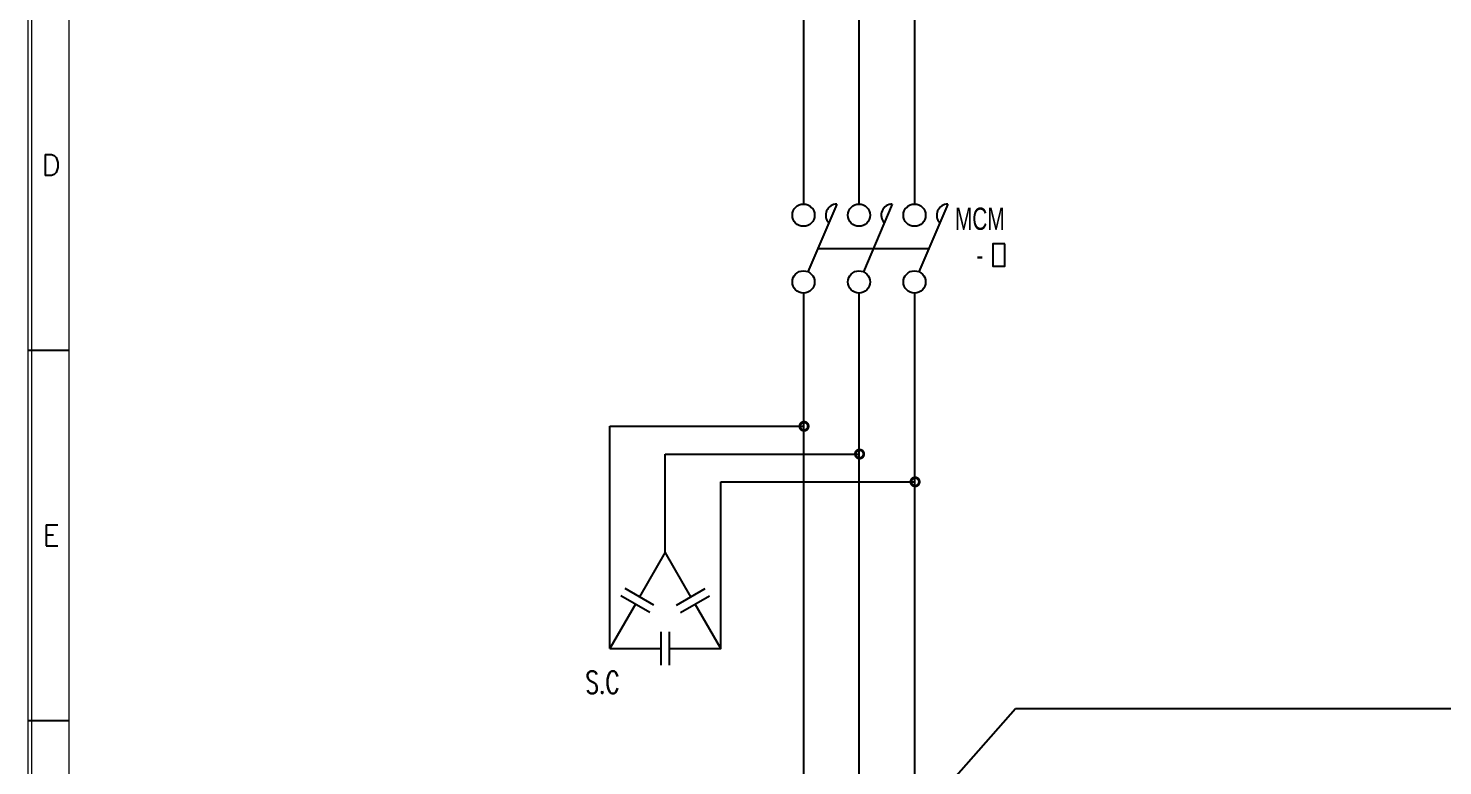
# Model space of a CAD drawing. Header units: millimetres. Extents: x 107 to 2900, y 85 to 3996.
# Drawn here: x 118.1 to 347.4, y 2900.1 to 3019.5 of the extents above; entities that cross this region are included whole.
import ezdxf
from ezdxf.enums import TextEntityAlignment as Align
from ezdxf.lldxf.tags import DXFTag

# ---------------------------------------------------------------- set-up
doc = ezdxf.new("R2010")
doc.units = ezdxf.units.MM
for name, color, linetype in [('1', 1, 'CENTER'), ('20', 2, 'Continuous'), ('30', 3, 'Continuous'), ('7', 7, 'Continuous'), ('70', 7, 'Continuous'), ('LL', 7, 'Continuous')]:
    doc.layers.add(name, color=color, linetype=linetype)
doc.styles.add('ghs', font='NGULIM.TTF')
doc.styles.add('ROMANS', font='ROMANS.shx', dxfattribs={"width": 0.7})
doc.styles.add('SIMPLEX', font='SIMPLEX')
tags = doc.linetypes.add('CENTER', pattern=[2, 1.25, -0.25, 0.25, -0.25]).pattern_tags.tags
tags[10:11] = [DXFTag(74, 4), DXFTag(75, 0), DXFTag(340, '0'), DXFTag(46, 1.0), DXFTag(50, 0.0), DXFTag(44, 0.0), DXFTag(45, 0.0)]
tags[8:9] = [DXFTag(74, 4), DXFTag(75, 0), DXFTag(340, '0'), DXFTag(46, 1.0), DXFTag(50, 0.0), DXFTag(44, 0.0), DXFTag(45, 0.0)]
tags[6:7] = [DXFTag(74, 4), DXFTag(75, 0), DXFTag(340, '0'), DXFTag(46, 1.0), DXFTag(50, 0.0), DXFTag(44, 0.0), DXFTag(45, 0.0)]
tags[4:5] = [DXFTag(74, 4), DXFTag(75, 0), DXFTag(340, '0'), DXFTag(46, 1.0), DXFTag(50, 0.0), DXFTag(44, 0.0), DXFTag(45, 0.0)]
tags = doc.linetypes.add('HIDDEN', pattern=[0.375, 0.25, -0.125]).pattern_tags.tags
tags[6:7] = [DXFTag(74, 4), DXFTag(75, 0), DXFTag(340, '0'), DXFTag(46, 1.0), DXFTag(50, 0.0), DXFTag(44, 0.0), DXFTag(45, 0.0)]
tags[4:5] = [DXFTag(74, 4), DXFTag(75, 0), DXFTag(340, '0'), DXFTag(46, 1.0), DXFTag(50, 0.0), DXFTag(44, 0.0), DXFTag(45, 0.0)]

msp = doc.modelspace()

# ---------------------------------------------------------------- linework, layer by layer
at = {"color": 7, "linetype": 'Continuous'}
for p, q in [((249.176, 2991.078), (244.485, 2980.132)), ((258.176, 2991.078), (253.485, 2980.132)), ((267.176, 2991.078), (262.485, 2980.132)), ((218.869, 2924.963), (214.193, 2927.663)), ((219.544, 2926.132), (214.868, 2928.832)), ((223.193, 2926.132), (227.869, 2928.832)), ((223.868, 2924.963), (228.544, 2927.663)), ((220.693, 2916.403), (220.693, 2921.803)), ((222.043, 2916.403), (222.043, 2921.803))]:
    msp.add_line(p, q, dxfattribs=at)
at = {"color": 7, "linetype": 'HIDDEN'}
msp.add_line((246.09, 2983.878), (264.09, 2983.878), dxfattribs=at)
at = {"color": 1}
for p, q in [((261.776, 2890.877), (278.119, 2909.42)), ((278.119, 2909.42), (463.92, 2909.42))]:
    msp.add_line(p, q, dxfattribs=at)
at = {"color": 7, "linetype": 'Continuous'}
msp.add_lwpolyline([(276.438, 2984.663), (274.482, 2984.663), (274.482, 2981.013), (276.438, 2981.013)], close=True, dxfattribs=at)
for points in [[(225.531, 2927.482), (221.368, 2934.692), (217.206, 2927.482)], [(216.531, 2926.313), (212.368, 2919.103)], [(222.043, 2919.103), (230.368, 2919.103), (226.206, 2926.313)], [(212.368, 2919.103), (220.693, 2919.103)]]:
    msp.add_lwpolyline(points, dxfattribs=at)
for centre in [(243.776, 2989.278), (252.776, 2989.278), (261.776, 2989.278), (243.776, 2978.478), (252.776, 2978.478), (261.776, 2978.478)]:
    msp.add_circle(centre, 1.8, dxfattribs=at)
for centre in [(249.176, 2989.278), (258.176, 2989.278), (267.176, 2989.278)]:
    msp.add_arc(centre, 1.8, 90, 223.60282, dxfattribs=at)
at = {"layer": '1', "color": 7, "linetype": 'Continuous'}
for p, q in [((243.776, 3023.28), (243.776, 2991.078)), ((252.776, 3023.28), (252.776, 2991.078)), ((261.776, 3023.28), (261.776, 2991.078))]:
    msp.add_line(p, q, dxfattribs=at)
at = {"layer": '20', "color": 0, "lineweight": 13}
msp.add_lwpolyline([(124.745, 2723.431), (124.745, 3200.831), (871.545, 3200.831), (871.545, 2723.431)], dxfattribs=at)
at = {"layer": '30', "color": 0}
for p, q in [((118.145, 2967.431), (124.745, 2967.431)), ((118.145, 2907.431), (124.745, 2907.431))]:
    msp.add_line(p, q, dxfattribs=at)
at = {"layer": '70', "color": 0, "lineweight": 13}
for points in [[(878.145, 2667.431), (118.145, 2667.431), (118.145, 3207.431), (878.145, 3207.431)], [(877.545, 2668.031), (118.745, 2668.031), (118.745, 3206.831), (877.545, 3206.831)]]:
    msp.add_lwpolyline(points, close=True, dxfattribs=at)
at = {"layer": 'LL'}
for p, q in [((243.776, 2976.678), (243.776, 2890.877)), ((252.776, 2976.678), (252.776, 2890.877)), ((261.776, 2976.678), (261.776, 2890.877))]:
    msp.add_line(p, q, dxfattribs=at)
at = {"layer": 'LL', "color": 75}
for p, q in [((212.368, 2919.103), (212.368, 2955.103)), ((212.368, 2955.103), (243.868, 2955.103)), ((221.368, 2950.603), (252.868, 2950.603)), ((221.368, 2934.692), (221.368, 2950.603)), ((230.368, 2919.103), (230.368, 2946.103)), ((230.368, 2946.103), (261.868, 2946.103))]:
    msp.add_line(p, q, dxfattribs=at)
at = {"layer": 'LL', "color": 7, "const_width": 0.45}
for points in [[(243.193, 2955.103, 1), (244.543, 2955.103, 1)], [(252.193, 2950.603, 1), (253.543, 2950.603, 1)], [(261.193, 2946.103, 1), (262.543, 2946.103, 1)]]:
    msp.add_lwpolyline(points, format="xyb", close=True, dxfattribs=at)

# ---------------------------------------------------------------- texts
at = {"layer": '30', "color": 0, "style": 'SIMPLEX'}
for s, p in [('D', (121.845, 2997.431)), ('E', (121.845, 2937.431))]:
    msp.add_text(s, height=3.4, dxfattribs=at).set_placement(p, align=Align.MIDDLE)
at = {"layer": '7', "color": 2, "linetype": 'Continuous', "style": 'ghs', "width": 0.7}
for s, p in [('MCM', (272.358, 2988.708)), ('-', (272.358, 2982.838))]:
    msp.add_text(s, height=3.6, dxfattribs=at).set_placement(p, align=Align.MIDDLE)
at = {"layer": 'LL', "color": 2, "style": 'ROMANS', "width": 0.7}
msp.add_text('S.C', height=3.6, dxfattribs=at).set_placement((208.457, 2911.847))

doc.saveas('drawing.dxf')
